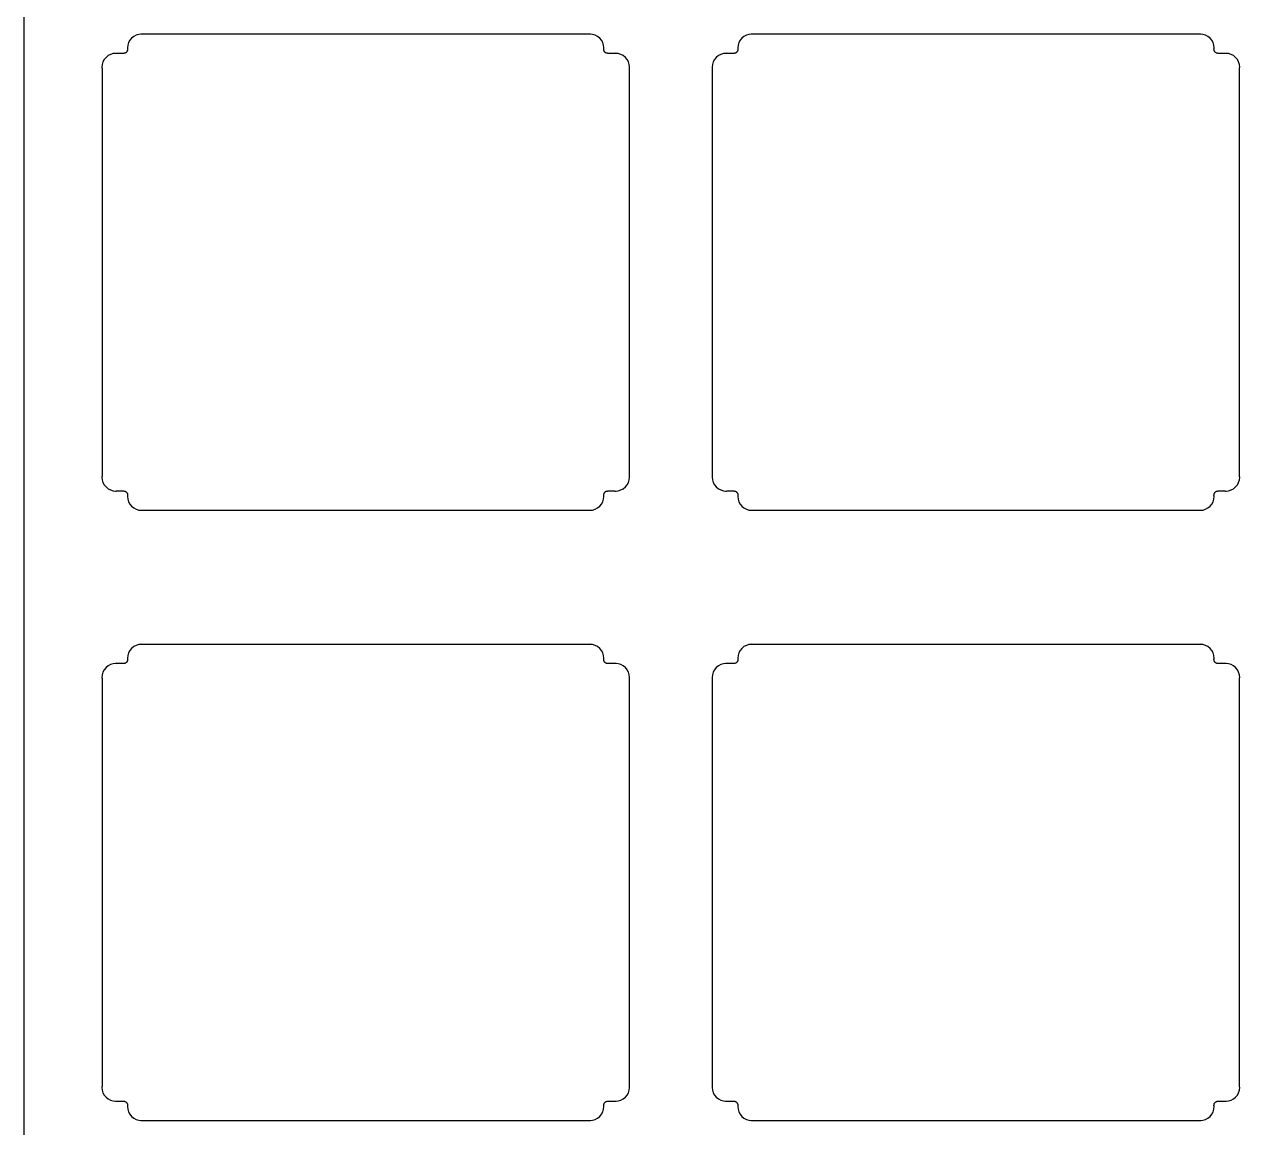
# Model space of a CAD drawing. Extents: x 1.1 to 12.4, y -4.9 to -1.1.
# Drawn here: x 1.08 to 2.574, y -3.302 to -1.945 of the extents above; entities that cross this region are included whole.
import ezdxf

# ---------------------------------------------------------------- set-up
doc = ezdxf.new("R2010")
doc.units = 0
doc.header["$MEASUREMENT"] = 0
doc.layers.add('BLACK', color=7, linetype='CONTINUOUS')

msp = doc.modelspace()

# ---------------------------------------------------------------- linework, layer by layer
at = {"layer": 'BLACK', "linetype": 'CONTINUOUS'}
for p, q in [((1.08045, -4.81193), (1.08045, -1.18862)), ((1.20769, -1.97108), (1.20736, -1.97441)), ((1.20866, -1.96788), (1.20769, -1.97108)), ((1.21023, -1.96494), (1.20866, -1.96788)), ((1.21235, -1.96235), (1.21023, -1.96494)), ((1.21494, -1.96023), (1.21235, -1.96235)), ((1.21788, -1.95866), (1.21494, -1.96023)), ((1.22108, -1.95769), (1.21788, -1.95866)), ((1.22382, -1.95742), (1.22108, -1.95769)), ((1.22441, -1.95736), (1.22382, -1.95742)), ((1.22382, -1.95742), (1.22382, -1.95742)), ((1.225, -1.95742), (1.22441, -1.95736)), ((1.22521, -1.95742), (1.225, -1.95742)), ((1.22542, -1.95744), (1.22521, -1.95742)), ((1.22549, -1.95744), (1.22542, -1.95744)), ((1.77451, -1.95744), (1.22549, -1.95744)), ((1.77472, -1.95742), (1.77451, -1.95744)), ((1.77493, -1.95742), (1.77472, -1.95742)), ((1.775, -1.95742), (1.77493, -1.95742)), ((1.77559, -1.95736), (1.775, -1.95742)), ((1.77618, -1.95742), (1.77559, -1.95736)), ((1.77892, -1.95769), (1.77618, -1.95742)), ((1.77618, -1.95742), (1.77618, -1.95742)), ((1.78212, -1.95866), (1.77892, -1.95769)), ((1.78506, -1.96023), (1.78212, -1.95866)), ((1.78765, -1.96235), (1.78506, -1.96023)), ((1.78977, -1.96494), (1.78765, -1.96235)), ((1.79134, -1.96788), (1.78977, -1.96494)), ((1.79231, -1.97108), (1.79134, -1.96788)), ((1.79264, -1.97441), (1.79231, -1.97108)), ((1.95769, -1.97108), (1.95736, -1.97441)), ((1.95866, -1.96788), (1.95769, -1.97108)), ((1.96023, -1.96494), (1.95866, -1.96788)), ((1.96235, -1.96235), (1.96023, -1.96494)), ((1.96494, -1.96023), (1.96235, -1.96235)), ((1.96788, -1.95866), (1.96494, -1.96023)), ((1.97108, -1.95769), (1.96788, -1.95866)), ((1.97382, -1.95742), (1.97108, -1.95769)), ((1.97441, -1.95736), (1.97382, -1.95742)), ((1.97382, -1.95742), (1.97382, -1.95742)), ((1.975, -1.95742), (1.97441, -1.95736)), ((1.97521, -1.95742), (1.975, -1.95742)), ((1.97542, -1.95744), (1.97521, -1.95742)), ((1.97549, -1.95744), (1.97542, -1.95744)), ((2.52451, -1.95744), (1.97549, -1.95744)), ((2.52472, -1.95742), (2.52451, -1.95744)), ((2.52493, -1.95742), (2.52472, -1.95742)), ((2.525, -1.95742), (2.52493, -1.95742)), ((2.52559, -1.95736), (2.525, -1.95742)), ((2.52618, -1.95742), (2.52559, -1.95736)), ((2.52892, -1.95769), (2.52618, -1.95742)), ((2.52618, -1.95742), (2.52618, -1.95742)), ((2.53212, -1.95866), (2.52892, -1.95769)), ((2.53506, -1.96023), (2.53212, -1.95866)), ((2.53765, -1.96235), (2.53506, -1.96023)), ((2.53977, -1.96494), (2.53765, -1.96235)), ((2.54134, -1.96788), (2.53977, -1.96494)), ((2.54231, -1.97108), (2.54134, -1.96788)), ((2.54264, -1.97441), (2.54231, -1.97108)), ((1.18086, -1.98597), (1.17874, -1.98856)), ((1.18344, -1.98385), (1.18086, -1.98597)), ((1.18639, -1.98228), (1.18344, -1.98385)), ((1.18959, -1.98131), (1.18639, -1.98228)), ((1.19232, -1.98104), (1.18959, -1.98131)), ((1.19291, -1.98098), (1.19232, -1.98104)), ((1.19232, -1.98104), (1.19232, -1.98104)), ((1.1935, -1.98104), (1.19291, -1.98098)), ((1.19371, -1.98104), (1.1935, -1.98104)), ((1.19392, -1.98106), (1.19371, -1.98104)), ((1.19399, -1.98106), (1.19392, -1.98106)), ((1.20244, -1.98106), (1.19399, -1.98106)), ((1.20291, -1.98102), (1.20244, -1.98106)), ((1.20338, -1.98097), (1.20291, -1.98102)), ((1.20339, -1.98097), (1.20338, -1.98097)), ((1.20341, -1.98097), (1.20339, -1.98097)), ((1.20386, -1.98083), (1.20341, -1.98097)), ((1.20431, -1.9807), (1.20386, -1.98083)), ((1.20433, -1.98069), (1.20431, -1.9807)), ((1.20435, -1.98069), (1.20433, -1.98069)), ((1.20476, -1.98046), (1.20435, -1.98069)), ((1.20518, -1.98025), (1.20476, -1.98046)), ((1.20519, -1.98024), (1.20518, -1.98025)), ((1.20521, -1.98023), (1.20519, -1.98024)), ((1.20557, -1.97993), (1.20521, -1.98023)), ((1.20594, -1.97964), (1.20557, -1.97993)), ((1.20595, -1.97962), (1.20594, -1.97964)), ((1.20596, -1.97961), (1.20595, -1.97962)), ((1.20627, -1.97925), (1.20596, -1.97961)), ((1.20657, -1.97889), (1.20627, -1.97925)), ((1.20659, -1.97886), (1.20657, -1.97887)), ((1.20657, -1.97887), (1.20657, -1.97889)), ((1.20681, -1.97844), (1.20659, -1.97886)), ((1.20704, -1.97803), (1.20681, -1.97844)), ((1.20705, -1.978), (1.20704, -1.97802)), ((1.20704, -1.97802), (1.20704, -1.97803)), ((1.20719, -1.97755), (1.20705, -1.978)), ((1.20733, -1.9771), (1.20719, -1.97755)), ((1.20734, -1.97707), (1.20733, -1.97709)), ((1.20733, -1.97709), (1.20733, -1.9771)), ((1.20739, -1.9766), (1.20734, -1.97707)), ((1.20736, -1.97441), (1.20742, -1.975)), ((1.20744, -1.97613), (1.20739, -1.9766)), ((1.20742, -1.975), (1.20742, -1.97507)), ((1.20742, -1.97507), (1.20742, -1.97528)), ((1.20742, -1.97528), (1.20744, -1.97549)), ((1.20744, -1.97549), (1.20744, -1.97606)), ((1.20744, -1.97606), (1.20744, -1.9761)), ((1.20744, -1.9761), (1.20744, -1.9761)), ((1.20744, -1.9761), (1.20744, -1.9761)), ((1.20744, -1.9761), (1.20744, -1.97613)), ((1.79256, -1.97542), (1.79258, -1.97521)), ((1.79256, -1.97549), (1.79256, -1.97542)), ((1.79256, -1.97606), (1.79256, -1.97549)), ((1.79261, -1.97653), (1.79256, -1.97606)), ((1.79258, -1.975), (1.79264, -1.97441)), ((1.79258, -1.97521), (1.79258, -1.975)), ((1.79265, -1.977), (1.79261, -1.97653)), ((1.79265, -1.97702), (1.79265, -1.977)), ((1.79265, -1.97703), (1.79265, -1.97702)), ((1.79279, -1.97749), (1.79265, -1.97703)), ((1.79292, -1.97794), (1.79279, -1.97749)), ((1.79293, -1.97795), (1.79292, -1.97794)), ((1.79294, -1.97797), (1.79293, -1.97795)), ((1.79316, -1.97838), (1.79294, -1.97797)), ((1.79338, -1.9788), (1.79316, -1.97838)), ((1.79339, -1.97881), (1.79338, -1.9788)), ((1.79339, -1.97883), (1.79339, -1.97881)), ((1.79369, -1.97919), (1.79339, -1.97883)), ((1.79399, -1.97956), (1.79369, -1.97919)), ((1.794, -1.97957), (1.79399, -1.97956)), ((1.79401, -1.97959), (1.794, -1.97957)), ((1.79437, -1.97989), (1.79401, -1.97959)), ((1.79473, -1.98019), (1.79437, -1.97989)), ((1.79475, -1.9802), (1.79473, -1.98019)), ((1.79476, -1.98021), (1.79475, -1.9802)), ((1.79518, -1.98043), (1.79476, -1.98021)), ((1.79559, -1.98066), (1.79518, -1.98043)), ((1.79561, -1.98066), (1.79559, -1.98066)), ((1.79562, -1.98067), (1.79561, -1.98066)), ((1.79607, -1.98081), (1.79562, -1.98067)), ((1.79652, -1.98095), (1.79607, -1.98081)), ((1.79654, -1.98096), (1.79652, -1.98095)), ((1.79655, -1.98096), (1.79654, -1.98096)), ((1.79702, -1.98101), (1.79655, -1.98096)), ((1.79749, -1.98106), (1.79702, -1.98101)), ((1.79752, -1.98106), (1.79749, -1.98106)), ((1.79753, -1.98106), (1.79752, -1.98106)), ((1.79752, -1.98106), (1.79752, -1.98106)), ((1.79756, -1.98106), (1.79753, -1.98106)), ((1.80601, -1.98106), (1.79756, -1.98106)), ((1.80622, -1.98104), (1.80601, -1.98106)), ((1.80643, -1.98105), (1.80622, -1.98104)), ((1.8065, -1.98104), (1.80643, -1.98105)), ((1.80709, -1.98098), (1.8065, -1.98104)), ((1.80767, -1.98104), (1.80709, -1.98098)), ((1.80768, -1.98104), (1.80767, -1.98104)), ((1.81041, -1.98131), (1.80768, -1.98104)), ((1.81361, -1.98228), (1.81041, -1.98131)), ((1.81656, -1.98385), (1.81361, -1.98228)), ((1.81914, -1.98597), (1.81656, -1.98385)), ((1.82126, -1.98856), (1.81914, -1.98597)), ((1.93086, -1.98597), (1.92874, -1.98856)), ((1.93344, -1.98385), (1.93086, -1.98597)), ((1.93639, -1.98228), (1.93344, -1.98385)), ((1.93959, -1.98131), (1.93639, -1.98228)), ((1.94232, -1.98104), (1.93959, -1.98131)), ((1.94291, -1.98098), (1.94232, -1.98104)), ((1.94232, -1.98104), (1.94232, -1.98104)), ((1.9435, -1.98104), (1.94291, -1.98098)), ((1.94371, -1.98104), (1.9435, -1.98104)), ((1.94392, -1.98106), (1.94371, -1.98104)), ((1.94399, -1.98106), (1.94392, -1.98106)), ((1.95244, -1.98106), (1.94399, -1.98106)), ((1.95291, -1.98102), (1.95244, -1.98106)), ((1.95338, -1.98097), (1.95291, -1.98102)), ((1.95339, -1.98097), (1.95338, -1.98097)), ((1.95341, -1.98097), (1.95339, -1.98097)), ((1.95386, -1.98083), (1.95341, -1.98097)), ((1.95431, -1.9807), (1.95386, -1.98083)), ((1.95433, -1.98069), (1.95431, -1.9807)), ((1.95435, -1.98069), (1.95433, -1.98069)), ((1.95476, -1.98046), (1.95435, -1.98069)), ((1.95518, -1.98025), (1.95476, -1.98046)), ((1.95519, -1.98024), (1.95518, -1.98025)), ((1.95521, -1.98023), (1.95519, -1.98024)), ((1.95557, -1.97993), (1.95521, -1.98023)), ((1.95594, -1.97964), (1.95557, -1.97993)), ((1.95595, -1.97962), (1.95594, -1.97964)), ((1.95596, -1.97961), (1.95595, -1.97962)), ((1.95627, -1.97925), (1.95596, -1.97961)), ((1.95657, -1.97889), (1.95627, -1.97925)), ((1.95659, -1.97886), (1.95657, -1.97887)), ((1.95657, -1.97887), (1.95657, -1.97889)), ((1.95681, -1.97844), (1.95659, -1.97886)), ((1.95704, -1.97803), (1.95681, -1.97844)), ((1.95705, -1.978), (1.95704, -1.97802)), ((1.95704, -1.97802), (1.95704, -1.97803)), ((1.95719, -1.97755), (1.95705, -1.978)), ((1.95733, -1.9771), (1.95719, -1.97755)), ((1.95734, -1.97707), (1.95733, -1.97709)), ((1.95733, -1.97709), (1.95733, -1.9771)), ((1.95739, -1.9766), (1.95734, -1.97707)), ((1.95736, -1.97441), (1.95742, -1.975)), ((1.95744, -1.97613), (1.95739, -1.9766)), ((1.95742, -1.975), (1.95742, -1.97507)), ((1.95742, -1.97507), (1.95742, -1.97528)), ((1.95742, -1.97528), (1.95744, -1.97549)), ((1.95744, -1.97549), (1.95744, -1.97606)), ((1.95744, -1.97606), (1.95744, -1.9761)), ((1.95744, -1.9761), (1.95744, -1.9761)), ((1.95744, -1.9761), (1.95744, -1.9761)), ((1.95744, -1.9761), (1.95744, -1.97613)), ((2.54256, -1.97542), (2.54258, -1.97521)), ((2.54256, -1.97549), (2.54256, -1.97542)), ((2.54256, -1.97606), (2.54256, -1.97549)), ((2.54261, -1.97653), (2.54256, -1.97606)), ((2.54258, -1.975), (2.54264, -1.97441)), ((2.54258, -1.97521), (2.54258, -1.975)), ((2.54265, -1.977), (2.54261, -1.97653)), ((2.54265, -1.97702), (2.54265, -1.977)), ((2.54265, -1.97703), (2.54265, -1.97702)), ((2.54279, -1.97749), (2.54265, -1.97703)), ((2.54292, -1.97794), (2.54279, -1.97749)), ((2.54293, -1.97795), (2.54292, -1.97794)), ((2.54294, -1.97797), (2.54293, -1.97795)), ((2.54316, -1.97838), (2.54294, -1.97797)), ((2.54338, -1.9788), (2.54316, -1.97838)), ((2.54339, -1.97881), (2.54338, -1.9788)), ((2.54339, -1.97883), (2.54339, -1.97881)), ((2.54369, -1.97919), (2.54339, -1.97883)), ((2.54399, -1.97956), (2.54369, -1.97919)), ((2.544, -1.97957), (2.54399, -1.97956)), ((2.54401, -1.97959), (2.544, -1.97957)), ((2.54437, -1.97989), (2.54401, -1.97959)), ((2.54473, -1.98019), (2.54437, -1.97989)), ((2.54475, -1.9802), (2.54473, -1.98019)), ((2.54476, -1.98021), (2.54475, -1.9802)), ((2.54518, -1.98043), (2.54476, -1.98021)), ((2.54559, -1.98066), (2.54518, -1.98043)), ((2.54561, -1.98066), (2.54559, -1.98066)), ((2.54562, -1.98067), (2.54561, -1.98066)), ((2.54607, -1.98081), (2.54562, -1.98067)), ((2.54652, -1.98095), (2.54607, -1.98081)), ((2.54654, -1.98096), (2.54652, -1.98095)), ((2.54655, -1.98096), (2.54654, -1.98096)), ((2.54702, -1.98101), (2.54655, -1.98096)), ((2.54749, -1.98106), (2.54702, -1.98101)), ((2.54752, -1.98106), (2.54749, -1.98106)), ((2.54753, -1.98106), (2.54752, -1.98106)), ((2.54752, -1.98106), (2.54752, -1.98106)), ((2.54756, -1.98106), (2.54753, -1.98106)), ((2.55601, -1.98106), (2.54756, -1.98106)), ((2.55622, -1.98104), (2.55601, -1.98106)), ((2.55643, -1.98105), (2.55622, -1.98104)), ((2.5565, -1.98104), (2.55643, -1.98105)), ((2.55709, -1.98098), (2.5565, -1.98104)), ((2.55767, -1.98104), (2.55709, -1.98098)), ((2.55768, -1.98104), (2.55767, -1.98104)), ((2.56041, -1.98131), (2.55768, -1.98104)), ((2.56361, -1.98228), (2.56041, -1.98131)), ((2.56656, -1.98385), (2.56361, -1.98228)), ((2.56914, -1.98597), (2.56656, -1.98385)), ((2.57126, -1.98856), (2.56914, -1.98597)), ((1.17619, -1.99471), (1.17586, -1.99803)), ((1.17586, -1.99803), (1.17592, -1.99862)), ((1.17592, -1.99862), (1.17593, -1.99869)), ((1.17593, -1.99869), (1.17592, -1.9989)), ((1.17592, -1.9989), (1.17594, -1.99911)), ((1.17594, -1.99911), (1.17594, -2.50089)), ((1.17716, -1.99151), (1.17619, -1.99471)), ((1.17874, -1.98856), (1.17716, -1.99151)), ((1.82284, -1.99151), (1.82126, -1.98856)), ((1.82381, -1.99471), (1.82284, -1.99151)), ((1.82414, -1.99803), (1.82381, -1.99471)), ((1.82406, -1.99904), (1.82408, -1.99883)), ((1.82406, -1.99911), (1.82406, -1.99904)), ((1.82406, -2.50089), (1.82406, -1.99911)), ((1.82408, -1.99862), (1.82414, -1.99803)), ((1.82408, -1.99883), (1.82408, -1.99862)), ((1.92619, -1.99471), (1.92586, -1.99803)), ((1.92586, -1.99803), (1.92592, -1.99862)), ((1.92592, -1.99862), (1.92593, -1.99869)), ((1.92593, -1.99869), (1.92592, -1.9989)), ((1.92592, -1.9989), (1.92594, -1.99911)), ((1.92594, -1.99911), (1.92594, -2.50089)), ((1.92716, -1.99151), (1.92619, -1.99471)), ((1.92874, -1.98856), (1.92716, -1.99151)), ((2.57284, -1.99151), (2.57126, -1.98856)), ((2.57381, -1.99471), (2.57284, -1.99151)), ((2.57414, -1.99803), (2.57381, -1.99471)), ((2.57406, -1.99904), (2.57408, -1.99883)), ((2.57406, -1.99911), (2.57406, -1.99904)), ((2.57406, -2.50089), (2.57406, -1.99911)), ((2.57408, -1.99862), (2.57414, -1.99803)), ((2.57408, -1.99883), (2.57408, -1.99862)), ((1.17592, -2.50138), (1.17586, -2.50197)), ((1.17586, -2.50197), (1.17619, -2.50529)), ((1.17594, -2.50096), (1.17592, -2.50117)), ((1.17592, -2.50117), (1.17592, -2.50138)), ((1.17594, -2.50089), (1.17594, -2.50096)), ((1.17619, -2.50529), (1.17716, -2.50849)), ((1.17716, -2.50849), (1.17874, -2.51144)), ((1.82126, -2.51144), (1.82284, -2.50849)), ((1.82284, -2.50849), (1.82381, -2.50529)), ((1.82381, -2.50529), (1.82414, -2.50197)), ((1.82408, -2.5011), (1.82406, -2.50089)), ((1.82407, -2.50131), (1.82408, -2.5011)), ((1.82408, -2.50138), (1.82407, -2.50131)), ((1.82414, -2.50197), (1.82408, -2.50138)), ((1.92592, -2.50138), (1.92586, -2.50197)), ((1.92586, -2.50197), (1.92619, -2.50529)), ((1.92594, -2.50096), (1.92592, -2.50117)), ((1.92592, -2.50117), (1.92592, -2.50138)), ((1.92594, -2.50089), (1.92594, -2.50096)), ((1.92619, -2.50529), (1.92716, -2.50849)), ((1.92716, -2.50849), (1.92874, -2.51144)), ((2.57126, -2.51144), (2.57284, -2.50849)), ((2.57284, -2.50849), (2.57381, -2.50529)), ((2.57381, -2.50529), (2.57414, -2.50197)), ((2.57408, -2.5011), (2.57406, -2.50089)), ((2.57407, -2.50131), (2.57408, -2.5011)), ((2.57408, -2.50138), (2.57407, -2.50131)), ((2.57414, -2.50197), (2.57408, -2.50138)), ((1.17874, -2.51144), (1.18086, -2.51403)), ((1.18086, -2.51403), (1.18344, -2.51615)), ((1.18344, -2.51615), (1.18639, -2.51772)), ((1.18639, -2.51772), (1.18959, -2.51869)), ((1.18959, -2.51869), (1.19232, -2.51896)), ((1.19232, -2.51896), (1.19232, -2.51896)), ((1.19232, -2.51896), (1.19291, -2.51902)), ((1.19291, -2.51902), (1.1935, -2.51896)), ((1.1935, -2.51896), (1.19357, -2.51895)), ((1.19357, -2.51895), (1.19378, -2.51896)), ((1.19378, -2.51896), (1.19399, -2.51894)), ((1.19399, -2.51894), (1.20244, -2.51894)), ((1.20244, -2.51894), (1.20247, -2.51894)), ((1.20247, -2.51894), (1.20248, -2.51894)), ((1.20248, -2.51894), (1.20248, -2.51894)), ((1.20248, -2.51894), (1.20251, -2.51894)), ((1.20251, -2.51894), (1.20298, -2.51899)), ((1.20298, -2.51899), (1.20345, -2.51904)), ((1.20345, -2.51904), (1.20346, -2.51904)), ((1.20346, -2.51904), (1.20348, -2.51905)), ((1.20348, -2.51905), (1.20393, -2.51919)), ((1.20393, -2.51919), (1.20438, -2.51933)), ((1.20438, -2.51933), (1.20439, -2.51934)), ((1.20439, -2.51934), (1.20441, -2.51934)), ((1.20441, -2.51934), (1.20482, -2.51957)), ((1.20482, -2.51957), (1.20524, -2.51979)), ((1.20524, -2.51979), (1.20525, -2.5198)), ((1.20525, -2.5198), (1.20527, -2.51981)), ((1.20527, -2.51981), (1.20562, -2.52011)), ((1.20562, -2.52011), (1.20599, -2.52041)), ((1.20599, -2.52041), (1.206, -2.52043)), ((1.206, -2.52043), (1.20601, -2.52044)), ((1.20601, -2.52044), (1.20631, -2.5208)), ((1.20631, -2.5208), (1.20661, -2.52117)), ((1.20661, -2.52117), (1.20661, -2.52119)), ((1.20661, -2.52119), (1.20662, -2.5212)), ((1.20662, -2.5212), (1.20684, -2.52162)), ((1.20684, -2.52162), (1.20706, -2.52203)), ((1.20706, -2.52203), (1.20707, -2.52205)), ((1.20707, -2.52205), (1.20708, -2.52206)), ((1.20708, -2.52206), (1.20721, -2.52251)), ((1.20721, -2.52251), (1.20735, -2.52297)), ((1.20735, -2.52297), (1.20735, -2.52298)), ((1.20735, -2.52298), (1.20735, -2.523)), ((1.20735, -2.523), (1.20739, -2.52347)), ((1.20739, -2.52347), (1.20744, -2.52394)), ((1.20744, -2.52394), (1.20744, -2.52451)), ((1.79256, -2.52387), (1.79261, -2.5234)), ((1.79256, -2.5239), (1.79256, -2.52387)), ((1.79256, -2.52394), (1.79256, -2.5239)), ((1.79256, -2.5239), (1.79256, -2.5239)), ((1.79256, -2.5239), (1.79256, -2.5239)), ((1.79256, -2.52451), (1.79256, -2.52394)), ((1.79261, -2.5234), (1.79266, -2.52293)), ((1.79266, -2.52293), (1.79267, -2.52291)), ((1.79267, -2.5229), (1.79281, -2.52245)), ((1.79267, -2.52291), (1.79267, -2.5229)), ((1.79281, -2.52245), (1.79295, -2.522)), ((1.79295, -2.522), (1.79296, -2.52198)), ((1.79296, -2.52197), (1.79319, -2.52156)), ((1.79296, -2.52198), (1.79296, -2.52197)), ((1.79319, -2.52156), (1.79341, -2.52114)), ((1.79341, -2.52114), (1.79343, -2.52113)), ((1.79343, -2.52111), (1.79374, -2.52075)), ((1.79343, -2.52113), (1.79343, -2.52111)), ((1.79374, -2.52075), (1.79404, -2.52039)), ((1.79404, -2.52039), (1.79405, -2.52038)), ((1.79405, -2.52038), (1.79406, -2.52036)), ((1.79406, -2.52036), (1.79443, -2.52007)), ((1.79443, -2.52007), (1.79479, -2.51977)), ((1.79479, -2.51977), (1.79481, -2.51976)), ((1.79481, -2.51976), (1.79482, -2.51975)), ((1.79482, -2.51975), (1.79524, -2.51954)), ((1.79524, -2.51954), (1.79565, -2.51931)), ((1.79565, -2.51931), (1.79567, -2.51931)), ((1.79567, -2.51931), (1.79569, -2.5193)), ((1.79569, -2.5193), (1.79614, -2.51917)), ((1.79614, -2.51917), (1.79659, -2.51903)), ((1.79659, -2.51903), (1.79661, -2.51903)), ((1.79661, -2.51903), (1.79662, -2.51903)), ((1.79662, -2.51903), (1.79709, -2.51898)), ((1.79709, -2.51898), (1.79756, -2.51894)), ((1.79756, -2.51894), (1.80601, -2.51894)), ((1.80601, -2.51894), (1.80608, -2.51894)), ((1.80608, -2.51894), (1.80629, -2.51896)), ((1.80629, -2.51896), (1.8065, -2.51896)), ((1.8065, -2.51896), (1.80709, -2.51902)), ((1.80709, -2.51902), (1.80768, -2.51896)), ((1.80768, -2.51896), (1.81041, -2.51869)), ((1.81041, -2.51869), (1.81361, -2.51772)), ((1.81361, -2.51772), (1.81656, -2.51615)), ((1.81656, -2.51615), (1.81914, -2.51403)), ((1.81914, -2.51403), (1.82126, -2.51144)), ((1.92874, -2.51144), (1.93086, -2.51403)), ((1.93086, -2.51403), (1.93344, -2.51615)), ((1.93344, -2.51615), (1.93639, -2.51772)), ((1.93639, -2.51772), (1.93959, -2.51869)), ((1.93959, -2.51869), (1.94232, -2.51896)), ((1.94232, -2.51896), (1.94232, -2.51896)), ((1.94232, -2.51896), (1.94291, -2.51902)), ((1.94291, -2.51902), (1.9435, -2.51896)), ((1.9435, -2.51896), (1.94357, -2.51895)), ((1.94357, -2.51895), (1.94378, -2.51896)), ((1.94378, -2.51896), (1.94399, -2.51894)), ((1.94399, -2.51894), (1.95244, -2.51894)), ((1.95244, -2.51894), (1.95247, -2.51894)), ((1.95247, -2.51894), (1.95248, -2.51894)), ((1.95248, -2.51894), (1.95248, -2.51894)), ((1.95248, -2.51894), (1.95251, -2.51894)), ((1.95251, -2.51894), (1.95298, -2.51899)), ((1.95298, -2.51899), (1.95345, -2.51904)), ((1.95345, -2.51904), (1.95346, -2.51904)), ((1.95346, -2.51904), (1.95348, -2.51905)), ((1.95348, -2.51905), (1.95393, -2.51919)), ((1.95393, -2.51919), (1.95438, -2.51933)), ((1.95438, -2.51933), (1.95439, -2.51934)), ((1.95439, -2.51934), (1.95441, -2.51934)), ((1.95441, -2.51934), (1.95482, -2.51957)), ((1.95482, -2.51957), (1.95524, -2.51979)), ((1.95524, -2.51979), (1.95525, -2.5198)), ((1.95525, -2.5198), (1.95527, -2.51981)), ((1.95527, -2.51981), (1.95562, -2.52011)), ((1.95562, -2.52011), (1.95599, -2.52041)), ((1.95599, -2.52041), (1.956, -2.52043)), ((1.956, -2.52043), (1.95601, -2.52044)), ((1.95601, -2.52044), (1.95631, -2.5208)), ((1.95631, -2.5208), (1.95661, -2.52117)), ((1.95661, -2.52117), (1.95661, -2.52119)), ((1.95661, -2.52119), (1.95662, -2.5212)), ((1.95662, -2.5212), (1.95684, -2.52162)), ((1.95684, -2.52162), (1.95706, -2.52203)), ((1.95706, -2.52203), (1.95707, -2.52205)), ((1.95707, -2.52205), (1.95708, -2.52206)), ((1.95708, -2.52206), (1.95721, -2.52251)), ((1.95721, -2.52251), (1.95735, -2.52297)), ((1.95735, -2.52297), (1.95735, -2.52298)), ((1.95735, -2.52298), (1.95735, -2.523)), ((1.95735, -2.523), (1.95739, -2.52347)), ((1.95739, -2.52347), (1.95744, -2.52394)), ((1.95744, -2.52394), (1.95744, -2.52451)), ((2.54256, -2.52387), (2.54261, -2.5234)), ((2.54256, -2.5239), (2.54256, -2.52387)), ((2.54256, -2.52394), (2.54256, -2.5239)), ((2.54256, -2.5239), (2.54256, -2.5239)), ((2.54256, -2.5239), (2.54256, -2.5239)), ((2.54256, -2.52451), (2.54256, -2.52394)), ((2.54261, -2.5234), (2.54266, -2.52293)), ((2.54266, -2.52293), (2.54267, -2.52291)), ((2.54267, -2.5229), (2.54281, -2.52245)), ((2.54267, -2.52291), (2.54267, -2.5229)), ((2.54281, -2.52245), (2.54295, -2.522)), ((2.54295, -2.522), (2.54296, -2.52198)), ((2.54296, -2.52197), (2.54319, -2.52156)), ((2.54296, -2.52198), (2.54296, -2.52197)), ((2.54319, -2.52156), (2.54341, -2.52114)), ((2.54341, -2.52114), (2.54343, -2.52113)), ((2.54343, -2.52111), (2.54374, -2.52075)), ((2.54343, -2.52113), (2.54343, -2.52111)), ((2.54374, -2.52075), (2.54404, -2.52039)), ((2.54404, -2.52039), (2.54405, -2.52038)), ((2.54405, -2.52038), (2.54406, -2.52036)), ((2.54406, -2.52036), (2.54443, -2.52007)), ((2.54443, -2.52007), (2.54479, -2.51977)), ((2.54479, -2.51977), (2.54481, -2.51976)), ((2.54481, -2.51976), (2.54482, -2.51975)), ((2.54482, -2.51975), (2.54524, -2.51954)), ((2.54524, -2.51954), (2.54565, -2.51931)), ((2.54565, -2.51931), (2.54567, -2.51931)), ((2.54567, -2.51931), (2.54569, -2.5193)), ((2.54569, -2.5193), (2.54614, -2.51917)), ((2.54614, -2.51917), (2.54659, -2.51903)), ((2.54659, -2.51903), (2.54661, -2.51903)), ((2.54661, -2.51903), (2.54662, -2.51903)), ((2.54662, -2.51903), (2.54709, -2.51898)), ((2.54709, -2.51898), (2.54756, -2.51894)), ((2.54756, -2.51894), (2.55601, -2.51894)), ((2.55601, -2.51894), (2.55608, -2.51894)), ((2.55608, -2.51894), (2.55629, -2.51896)), ((2.55629, -2.51896), (2.5565, -2.51896)), ((2.5565, -2.51896), (2.55709, -2.51902)), ((2.55709, -2.51902), (2.55768, -2.51896)), ((2.55768, -2.51896), (2.56041, -2.51869)), ((2.56041, -2.51869), (2.56361, -2.51772)), ((2.56361, -2.51772), (2.56656, -2.51615)), ((2.56656, -2.51615), (2.56914, -2.51403)), ((2.56914, -2.51403), (2.57126, -2.51144)), ((1.20742, -2.525), (1.20736, -2.52559)), ((1.20736, -2.52559), (1.20769, -2.52892)), ((1.20744, -2.52458), (1.20742, -2.52479)), ((1.20742, -2.52479), (1.20742, -2.525)), ((1.20744, -2.52451), (1.20744, -2.52458)), ((1.20769, -2.52892), (1.20866, -2.53212)), ((1.20866, -2.53212), (1.21023, -2.53506)), ((1.21023, -2.53506), (1.21235, -2.53765)), ((1.21235, -2.53765), (1.21494, -2.53977)), ((1.78506, -2.53977), (1.78765, -2.53765)), ((1.78765, -2.53765), (1.78977, -2.53506)), ((1.78977, -2.53506), (1.79134, -2.53212)), ((1.79134, -2.53212), (1.79231, -2.52892)), ((1.79231, -2.52892), (1.79264, -2.52559)), ((1.79258, -2.52472), (1.79256, -2.52451)), ((1.79258, -2.52493), (1.79258, -2.52472)), ((1.79258, -2.525), (1.79258, -2.52493)), ((1.79264, -2.52559), (1.79258, -2.525)), ((1.95742, -2.525), (1.95736, -2.52559)), ((1.95736, -2.52559), (1.95769, -2.52892)), ((1.95744, -2.52458), (1.95742, -2.52479)), ((1.95742, -2.52479), (1.95742, -2.525)), ((1.95744, -2.52451), (1.95744, -2.52458)), ((1.95769, -2.52892), (1.95866, -2.53212)), ((1.95866, -2.53212), (1.96023, -2.53506)), ((1.96023, -2.53506), (1.96235, -2.53765)), ((1.96235, -2.53765), (1.96494, -2.53977)), ((2.53506, -2.53977), (2.53765, -2.53765)), ((2.53765, -2.53765), (2.53977, -2.53506)), ((2.53977, -2.53506), (2.54134, -2.53212)), ((2.54134, -2.53212), (2.54231, -2.52892)), ((2.54231, -2.52892), (2.54264, -2.52559)), ((2.54258, -2.52472), (2.54256, -2.52451)), ((2.54258, -2.52493), (2.54258, -2.52472)), ((2.54258, -2.525), (2.54258, -2.52493)), ((2.54264, -2.52559), (2.54258, -2.525)), ((1.21494, -2.53977), (1.21788, -2.54134)), ((1.21788, -2.54134), (1.22108, -2.54231)), ((1.22108, -2.54231), (1.22382, -2.54258)), ((1.22382, -2.54258), (1.22382, -2.54258)), ((1.22382, -2.54258), (1.22441, -2.54264)), ((1.22441, -2.54264), (1.225, -2.54258)), ((1.225, -2.54258), (1.22507, -2.54258)), ((1.22507, -2.54258), (1.22528, -2.54258)), ((1.22528, -2.54258), (1.22549, -2.54256)), ((1.22549, -2.54256), (1.77451, -2.54256)), ((1.77451, -2.54256), (1.77458, -2.54256)), ((1.77458, -2.54256), (1.77479, -2.54258)), ((1.77479, -2.54258), (1.775, -2.54258)), ((1.775, -2.54258), (1.77559, -2.54264)), ((1.77559, -2.54264), (1.77618, -2.54258)), ((1.77618, -2.54258), (1.77892, -2.54231)), ((1.77892, -2.54231), (1.78212, -2.54134)), ((1.78212, -2.54134), (1.78506, -2.53977)), ((1.96494, -2.53977), (1.96788, -2.54134)), ((1.96788, -2.54134), (1.97108, -2.54231)), ((1.97108, -2.54231), (1.97382, -2.54258)), ((1.97382, -2.54258), (1.97382, -2.54258)), ((1.97382, -2.54258), (1.97441, -2.54264)), ((1.97441, -2.54264), (1.975, -2.54258)), ((1.975, -2.54258), (1.97507, -2.54258)), ((1.97507, -2.54258), (1.97528, -2.54258)), ((1.97528, -2.54258), (1.97549, -2.54256)), ((1.97549, -2.54256), (2.52451, -2.54256)), ((2.52451, -2.54256), (2.52458, -2.54256)), ((2.52458, -2.54256), (2.52479, -2.54258)), ((2.52479, -2.54258), (2.525, -2.54258)), ((2.525, -2.54258), (2.52559, -2.54264)), ((2.52559, -2.54264), (2.52618, -2.54258)), ((2.52618, -2.54258), (2.52892, -2.54231)), ((2.52892, -2.54231), (2.53212, -2.54134)), ((2.53212, -2.54134), (2.53506, -2.53977)), ((1.20866, -2.71788), (1.20769, -2.72108)), ((1.21023, -2.71494), (1.20866, -2.71788)), ((1.21235, -2.71235), (1.21023, -2.71494)), ((1.21494, -2.71023), (1.21235, -2.71235)), ((1.21788, -2.70866), (1.21494, -2.71023)), ((1.22108, -2.70769), (1.21788, -2.70866)), ((1.22382, -2.70742), (1.22108, -2.70769)), ((1.22441, -2.70736), (1.22382, -2.70742)), ((1.22382, -2.70742), (1.22382, -2.70742)), ((1.225, -2.70742), (1.22441, -2.70736)), ((1.22521, -2.70742), (1.225, -2.70742)), ((1.22542, -2.70744), (1.22521, -2.70742)), ((1.22549, -2.70744), (1.22542, -2.70744)), ((1.77451, -2.70744), (1.22549, -2.70744)), ((1.77472, -2.70742), (1.77451, -2.70744)), ((1.77493, -2.70742), (1.77472, -2.70742)), ((1.775, -2.70742), (1.77493, -2.70742)), ((1.77559, -2.70736), (1.775, -2.70742)), ((1.77618, -2.70742), (1.77559, -2.70736)), ((1.77892, -2.70769), (1.77618, -2.70742)), ((1.77618, -2.70742), (1.77618, -2.70742)), ((1.78212, -2.70866), (1.77892, -2.70769)), ((1.78506, -2.71023), (1.78212, -2.70866)), ((1.78765, -2.71235), (1.78506, -2.71023)), ((1.78977, -2.71494), (1.78765, -2.71235)), ((1.79134, -2.71788), (1.78977, -2.71494)), ((1.79231, -2.72108), (1.79134, -2.71788)), ((1.95866, -2.71788), (1.95769, -2.72108)), ((1.96023, -2.71494), (1.95866, -2.71788)), ((1.96235, -2.71235), (1.96023, -2.71494)), ((1.96494, -2.71023), (1.96235, -2.71235)), ((1.96788, -2.70866), (1.96494, -2.71023)), ((1.97108, -2.70769), (1.96788, -2.70866)), ((1.97382, -2.70742), (1.97108, -2.70769)), ((1.97441, -2.70736), (1.97382, -2.70742)), ((1.97382, -2.70742), (1.97382, -2.70742)), ((1.975, -2.70742), (1.97441, -2.70736)), ((1.97521, -2.70742), (1.975, -2.70742)), ((1.97542, -2.70744), (1.97521, -2.70742)), ((1.97549, -2.70744), (1.97542, -2.70744)), ((2.52451, -2.70744), (1.97549, -2.70744)), ((2.52472, -2.70742), (2.52451, -2.70744)), ((2.52493, -2.70742), (2.52472, -2.70742)), ((2.525, -2.70742), (2.52493, -2.70742)), ((2.52559, -2.70736), (2.525, -2.70742)), ((2.52618, -2.70742), (2.52559, -2.70736)), ((2.52892, -2.70769), (2.52618, -2.70742)), ((2.52618, -2.70742), (2.52618, -2.70742)), ((2.53212, -2.70866), (2.52892, -2.70769)), ((2.53506, -2.71023), (2.53212, -2.70866)), ((2.53765, -2.71235), (2.53506, -2.71023)), ((2.53977, -2.71494), (2.53765, -2.71235)), ((2.54134, -2.71788), (2.53977, -2.71494)), ((2.54231, -2.72108), (2.54134, -2.71788)), ((1.18639, -2.73228), (1.18344, -2.73385)), ((1.18959, -2.73131), (1.18639, -2.73228)), ((1.19232, -2.73104), (1.18959, -2.73131)), ((1.19291, -2.73098), (1.19232, -2.73104)), ((1.19232, -2.73104), (1.19232, -2.73104)), ((1.1935, -2.73104), (1.19291, -2.73098)), ((1.19371, -2.73104), (1.1935, -2.73104)), ((1.19392, -2.73106), (1.19371, -2.73104)), ((1.19399, -2.73106), (1.19392, -2.73106)), ((1.20244, -2.73106), (1.19399, -2.73106)), ((1.20291, -2.73102), (1.20244, -2.73106)), ((1.20338, -2.73097), (1.20291, -2.73102)), ((1.20339, -2.73097), (1.20338, -2.73097)), ((1.20341, -2.73097), (1.20339, -2.73097)), ((1.20386, -2.73083), (1.20341, -2.73097)), ((1.20431, -2.7307), (1.20386, -2.73083)), ((1.20433, -2.73069), (1.20431, -2.7307)), ((1.20435, -2.73069), (1.20433, -2.73069)), ((1.20476, -2.73046), (1.20435, -2.73069)), ((1.20518, -2.73025), (1.20476, -2.73046)), ((1.20519, -2.73024), (1.20518, -2.73025)), ((1.20521, -2.73023), (1.20519, -2.73024)), ((1.20557, -2.72993), (1.20521, -2.73023)), ((1.20594, -2.72964), (1.20557, -2.72993)), ((1.20595, -2.72962), (1.20594, -2.72964)), ((1.20596, -2.72961), (1.20595, -2.72962)), ((1.20627, -2.72925), (1.20596, -2.72961)), ((1.20657, -2.72889), (1.20627, -2.72925)), ((1.20659, -2.72886), (1.20657, -2.72887)), ((1.20657, -2.72887), (1.20657, -2.72889)), ((1.20681, -2.72844), (1.20659, -2.72886)), ((1.20704, -2.72803), (1.20681, -2.72844)), ((1.20705, -2.728), (1.20704, -2.72802)), ((1.20704, -2.72802), (1.20704, -2.72803)), ((1.20719, -2.72755), (1.20705, -2.728)), ((1.20733, -2.7271), (1.20719, -2.72755)), ((1.20734, -2.72707), (1.20733, -2.72709)), ((1.20733, -2.72709), (1.20733, -2.7271)), ((1.20739, -2.7266), (1.20734, -2.72707)), ((1.20769, -2.72108), (1.20736, -2.72441)), ((1.20736, -2.72441), (1.20742, -2.725)), ((1.20744, -2.72613), (1.20739, -2.7266)), ((1.20742, -2.725), (1.20742, -2.72507)), ((1.20742, -2.72507), (1.20742, -2.72528)), ((1.20742, -2.72528), (1.20744, -2.72549)), ((1.20744, -2.72549), (1.20744, -2.72606)), ((1.20744, -2.72606), (1.20744, -2.7261)), ((1.20744, -2.7261), (1.20744, -2.7261)), ((1.20744, -2.7261), (1.20744, -2.7261)), ((1.20744, -2.7261), (1.20744, -2.72613)), ((1.79264, -2.72441), (1.79231, -2.72108)), ((1.79256, -2.72542), (1.79258, -2.72521)), ((1.79256, -2.72549), (1.79256, -2.72542)), ((1.79256, -2.72606), (1.79256, -2.72549)), ((1.79261, -2.72653), (1.79256, -2.72606)), ((1.79258, -2.725), (1.79264, -2.72441)), ((1.79258, -2.72521), (1.79258, -2.725)), ((1.79265, -2.727), (1.79261, -2.72653)), ((1.79265, -2.72702), (1.79265, -2.727)), ((1.79265, -2.72703), (1.79265, -2.72702)), ((1.79279, -2.72749), (1.79265, -2.72703)), ((1.79292, -2.72794), (1.79279, -2.72749)), ((1.79293, -2.72795), (1.79292, -2.72794)), ((1.79294, -2.72797), (1.79293, -2.72795)), ((1.79316, -2.72838), (1.79294, -2.72797)), ((1.79338, -2.7288), (1.79316, -2.72838)), ((1.79339, -2.72881), (1.79338, -2.7288)), ((1.79339, -2.72883), (1.79339, -2.72881)), ((1.79369, -2.72919), (1.79339, -2.72883)), ((1.79399, -2.72956), (1.79369, -2.72919)), ((1.794, -2.72957), (1.79399, -2.72956)), ((1.79401, -2.72959), (1.794, -2.72957)), ((1.79437, -2.72989), (1.79401, -2.72959)), ((1.79473, -2.73019), (1.79437, -2.72989)), ((1.79475, -2.7302), (1.79473, -2.73019)), ((1.79476, -2.73021), (1.79475, -2.7302)), ((1.79518, -2.73043), (1.79476, -2.73021)), ((1.79559, -2.73066), (1.79518, -2.73043)), ((1.79561, -2.73066), (1.79559, -2.73066)), ((1.79562, -2.73067), (1.79561, -2.73066)), ((1.79607, -2.73081), (1.79562, -2.73067)), ((1.79652, -2.73095), (1.79607, -2.73081)), ((1.79654, -2.73096), (1.79652, -2.73095)), ((1.79655, -2.73096), (1.79654, -2.73096)), ((1.79702, -2.73101), (1.79655, -2.73096)), ((1.79749, -2.73106), (1.79702, -2.73101)), ((1.79752, -2.73106), (1.79749, -2.73106)), ((1.79753, -2.73106), (1.79752, -2.73106)), ((1.79752, -2.73106), (1.79752, -2.73106)), ((1.79756, -2.73106), (1.79753, -2.73106)), ((1.80601, -2.73106), (1.79756, -2.73106)), ((1.80622, -2.73104), (1.80601, -2.73106)), ((1.80643, -2.73105), (1.80622, -2.73104)), ((1.8065, -2.73104), (1.80643, -2.73105)), ((1.80709, -2.73098), (1.8065, -2.73104)), ((1.80767, -2.73104), (1.80709, -2.73098)), ((1.80768, -2.73104), (1.80767, -2.73104)), ((1.81041, -2.73131), (1.80768, -2.73104)), ((1.81361, -2.73228), (1.81041, -2.73131)), ((1.81656, -2.73385), (1.81361, -2.73228)), ((1.93639, -2.73228), (1.93344, -2.73385)), ((1.93959, -2.73131), (1.93639, -2.73228)), ((1.94232, -2.73104), (1.93959, -2.73131)), ((1.94291, -2.73098), (1.94232, -2.73104)), ((1.94232, -2.73104), (1.94232, -2.73104)), ((1.9435, -2.73104), (1.94291, -2.73098)), ((1.94371, -2.73104), (1.9435, -2.73104)), ((1.94392, -2.73106), (1.94371, -2.73104)), ((1.94399, -2.73106), (1.94392, -2.73106)), ((1.95244, -2.73106), (1.94399, -2.73106)), ((1.95291, -2.73102), (1.95244, -2.73106)), ((1.95338, -2.73097), (1.95291, -2.73102)), ((1.95339, -2.73097), (1.95338, -2.73097)), ((1.95341, -2.73097), (1.95339, -2.73097)), ((1.95386, -2.73083), (1.95341, -2.73097)), ((1.95431, -2.7307), (1.95386, -2.73083)), ((1.95433, -2.73069), (1.95431, -2.7307)), ((1.95435, -2.73069), (1.95433, -2.73069)), ((1.95476, -2.73046), (1.95435, -2.73069)), ((1.95518, -2.73025), (1.95476, -2.73046)), ((1.95519, -2.73024), (1.95518, -2.73025)), ((1.95521, -2.73023), (1.95519, -2.73024)), ((1.95557, -2.72993), (1.95521, -2.73023)), ((1.95594, -2.72964), (1.95557, -2.72993)), ((1.95595, -2.72962), (1.95594, -2.72964)), ((1.95596, -2.72961), (1.95595, -2.72962)), ((1.95627, -2.72925), (1.95596, -2.72961)), ((1.95657, -2.72889), (1.95627, -2.72925)), ((1.95659, -2.72886), (1.95657, -2.72887)), ((1.95657, -2.72887), (1.95657, -2.72889)), ((1.95681, -2.72844), (1.95659, -2.72886)), ((1.95704, -2.72803), (1.95681, -2.72844)), ((1.95705, -2.728), (1.95704, -2.72802)), ((1.95704, -2.72802), (1.95704, -2.72803)), ((1.95719, -2.72755), (1.95705, -2.728)), ((1.95733, -2.7271), (1.95719, -2.72755)), ((1.95734, -2.72707), (1.95733, -2.72709)), ((1.95733, -2.72709), (1.95733, -2.7271)), ((1.95739, -2.7266), (1.95734, -2.72707)), ((1.95769, -2.72108), (1.95736, -2.72441)), ((1.95736, -2.72441), (1.95742, -2.725)), ((1.95744, -2.72613), (1.95739, -2.7266)), ((1.95742, -2.725), (1.95742, -2.72507)), ((1.95742, -2.72507), (1.95742, -2.72528)), ((1.95742, -2.72528), (1.95744, -2.72549)), ((1.95744, -2.72549), (1.95744, -2.72606)), ((1.95744, -2.72606), (1.95744, -2.7261)), ((1.95744, -2.7261), (1.95744, -2.7261)), ((1.95744, -2.7261), (1.95744, -2.7261)), ((1.95744, -2.7261), (1.95744, -2.72613)), ((2.54264, -2.72441), (2.54231, -2.72108)), ((2.54256, -2.72542), (2.54258, -2.72521)), ((2.54256, -2.72549), (2.54256, -2.72542)), ((2.54256, -2.72606), (2.54256, -2.72549)), ((2.54261, -2.72653), (2.54256, -2.72606)), ((2.54258, -2.725), (2.54264, -2.72441)), ((2.54258, -2.72521), (2.54258, -2.725)), ((2.54265, -2.727), (2.54261, -2.72653)), ((2.54265, -2.72702), (2.54265, -2.727)), ((2.54265, -2.72703), (2.54265, -2.72702)), ((2.54279, -2.72749), (2.54265, -2.72703)), ((2.54292, -2.72794), (2.54279, -2.72749)), ((2.54293, -2.72795), (2.54292, -2.72794)), ((2.54294, -2.72797), (2.54293, -2.72795)), ((2.54316, -2.72838), (2.54294, -2.72797)), ((2.54338, -2.7288), (2.54316, -2.72838)), ((2.54339, -2.72881), (2.54338, -2.7288)), ((2.54339, -2.72883), (2.54339, -2.72881)), ((2.54369, -2.72919), (2.54339, -2.72883)), ((2.54399, -2.72956), (2.54369, -2.72919)), ((2.544, -2.72957), (2.54399, -2.72956)), ((2.54401, -2.72959), (2.544, -2.72957)), ((2.54437, -2.72989), (2.54401, -2.72959)), ((2.54473, -2.73019), (2.54437, -2.72989)), ((2.54475, -2.7302), (2.54473, -2.73019)), ((2.54476, -2.73021), (2.54475, -2.7302)), ((2.54518, -2.73043), (2.54476, -2.73021)), ((2.54559, -2.73066), (2.54518, -2.73043)), ((2.54561, -2.73066), (2.54559, -2.73066)), ((2.54562, -2.73067), (2.54561, -2.73066)), ((2.54607, -2.73081), (2.54562, -2.73067)), ((2.54652, -2.73095), (2.54607, -2.73081)), ((2.54654, -2.73096), (2.54652, -2.73095)), ((2.54655, -2.73096), (2.54654, -2.73096)), ((2.54702, -2.73101), (2.54655, -2.73096)), ((2.54749, -2.73106), (2.54702, -2.73101)), ((2.54752, -2.73106), (2.54749, -2.73106)), ((2.54753, -2.73106), (2.54752, -2.73106)), ((2.54752, -2.73106), (2.54752, -2.73106)), ((2.54756, -2.73106), (2.54753, -2.73106)), ((2.55601, -2.73106), (2.54756, -2.73106)), ((2.55622, -2.73104), (2.55601, -2.73106)), ((2.55643, -2.73105), (2.55622, -2.73104)), ((2.5565, -2.73104), (2.55643, -2.73105)), ((2.55709, -2.73098), (2.5565, -2.73104)), ((2.55767, -2.73104), (2.55709, -2.73098)), ((2.55768, -2.73104), (2.55767, -2.73104)), ((2.56041, -2.73131), (2.55768, -2.73104)), ((2.56361, -2.73228), (2.56041, -2.73131)), ((2.56656, -2.73385), (2.56361, -2.73228)), ((1.17619, -2.74471), (1.17586, -2.74803)), ((1.17586, -2.74803), (1.17592, -2.74862)), ((1.17716, -2.74151), (1.17619, -2.74471)), ((1.17874, -2.73856), (1.17716, -2.74151)), ((1.18086, -2.73597), (1.17874, -2.73856)), ((1.18344, -2.73385), (1.18086, -2.73597)), ((1.81914, -2.73597), (1.81656, -2.73385)), ((1.82126, -2.73856), (1.81914, -2.73597)), ((1.82284, -2.74151), (1.82126, -2.73856)), ((1.82381, -2.74471), (1.82284, -2.74151)), ((1.82414, -2.74803), (1.82381, -2.74471)), ((1.82408, -2.74862), (1.82414, -2.74803)), ((1.92619, -2.74471), (1.92586, -2.74803)), ((1.92586, -2.74803), (1.92592, -2.74862)), ((1.92716, -2.74151), (1.92619, -2.74471)), ((1.92874, -2.73856), (1.92716, -2.74151)), ((1.93086, -2.73597), (1.92874, -2.73856)), ((1.93344, -2.73385), (1.93086, -2.73597)), ((2.56914, -2.73597), (2.56656, -2.73385)), ((2.57126, -2.73856), (2.56914, -2.73597)), ((2.57284, -2.74151), (2.57126, -2.73856)), ((2.57381, -2.74471), (2.57284, -2.74151)), ((2.57414, -2.74803), (2.57381, -2.74471)), ((2.57408, -2.74862), (2.57414, -2.74803)), ((1.17592, -2.74862), (1.17593, -2.74869)), ((1.17593, -2.74869), (1.17592, -2.7489)), ((1.17592, -2.7489), (1.17594, -2.74911)), ((1.17594, -2.74911), (1.17594, -3.25089)), ((1.82406, -2.74904), (1.82408, -2.74883)), ((1.82406, -2.74911), (1.82406, -2.74904)), ((1.82406, -3.25089), (1.82406, -2.74911)), ((1.82408, -2.74883), (1.82408, -2.74862)), ((1.92592, -2.74862), (1.92593, -2.74869)), ((1.92593, -2.74869), (1.92592, -2.7489)), ((1.92592, -2.7489), (1.92594, -2.74911)), ((1.92594, -2.74911), (1.92594, -3.25089)), ((2.57406, -2.74904), (2.57408, -2.74883)), ((2.57406, -2.74911), (2.57406, -2.74904)), ((2.57406, -3.25089), (2.57406, -2.74911)), ((2.57408, -2.74883), (2.57408, -2.74862)), ((1.17592, -3.25138), (1.17586, -3.25197)), ((1.17586, -3.25197), (1.17619, -3.25529)), ((1.17594, -3.25096), (1.17592, -3.25117)), ((1.17592, -3.25117), (1.17592, -3.25138)), ((1.17594, -3.25089), (1.17594, -3.25096)), ((1.17619, -3.25529), (1.17716, -3.25849)), ((1.82284, -3.25849), (1.82381, -3.25529)), ((1.82381, -3.25529), (1.82414, -3.25197)), ((1.82408, -3.2511), (1.82406, -3.25089)), ((1.82407, -3.25131), (1.82408, -3.2511)), ((1.82408, -3.25138), (1.82407, -3.25131)), ((1.82414, -3.25197), (1.82408, -3.25138)), ((1.92592, -3.25138), (1.92586, -3.25197)), ((1.92586, -3.25197), (1.92619, -3.25529)), ((1.92594, -3.25096), (1.92592, -3.25117)), ((1.92592, -3.25117), (1.92592, -3.25138)), ((1.92594, -3.25089), (1.92594, -3.25096)), ((1.92619, -3.25529), (1.92716, -3.25849)), ((2.57284, -3.25849), (2.57381, -3.25529)), ((2.57381, -3.25529), (2.57414, -3.25197)), ((2.57408, -3.2511), (2.57406, -3.25089)), ((2.57407, -3.25131), (2.57408, -3.2511)), ((2.57408, -3.25138), (2.57407, -3.25131)), ((2.57414, -3.25197), (2.57408, -3.25138)), ((1.17716, -3.25849), (1.17874, -3.26144)), ((1.17874, -3.26144), (1.18086, -3.26403)), ((1.18086, -3.26403), (1.18344, -3.26615)), ((1.18344, -3.26615), (1.18639, -3.26772)), ((1.18639, -3.26772), (1.18959, -3.26869)), ((1.18959, -3.26869), (1.19232, -3.26896)), ((1.19232, -3.26896), (1.19232, -3.26896)), ((1.19232, -3.26896), (1.19291, -3.26902)), ((1.19291, -3.26902), (1.1935, -3.26896)), ((1.1935, -3.26896), (1.19357, -3.26895)), ((1.19357, -3.26895), (1.19378, -3.26896)), ((1.19378, -3.26896), (1.19399, -3.26894)), ((1.19399, -3.26894), (1.20244, -3.26894)), ((1.20244, -3.26894), (1.20247, -3.26894)), ((1.20247, -3.26894), (1.20248, -3.26894)), ((1.20248, -3.26894), (1.20248, -3.26894)), ((1.20248, -3.26894), (1.20251, -3.26894)), ((1.20251, -3.26894), (1.20298, -3.26899)), ((1.20298, -3.26899), (1.20345, -3.26904)), ((1.20345, -3.26904), (1.20346, -3.26904)), ((1.20346, -3.26904), (1.20348, -3.26905)), ((1.20348, -3.26905), (1.20393, -3.26919)), ((1.20393, -3.26919), (1.20438, -3.26933)), ((1.20438, -3.26933), (1.20439, -3.26934)), ((1.20439, -3.26934), (1.20441, -3.26934)), ((1.20441, -3.26934), (1.20482, -3.26957)), ((1.20482, -3.26957), (1.20524, -3.26979)), ((1.20524, -3.26979), (1.20525, -3.2698)), ((1.20525, -3.2698), (1.20527, -3.26981)), ((1.20527, -3.26981), (1.20562, -3.27011)), ((1.20562, -3.27011), (1.20599, -3.27041)), ((1.20599, -3.27041), (1.206, -3.27043)), ((1.206, -3.27043), (1.20601, -3.27044)), ((1.20601, -3.27044), (1.20631, -3.2708)), ((1.20631, -3.2708), (1.20661, -3.27117)), ((1.20661, -3.27117), (1.20661, -3.27119)), ((1.79319, -3.27156), (1.79341, -3.27114)), ((1.79341, -3.27114), (1.79343, -3.27113)), ((1.79343, -3.27111), (1.79374, -3.27075)), ((1.79343, -3.27113), (1.79343, -3.27111)), ((1.79374, -3.27075), (1.79404, -3.27039)), ((1.79404, -3.27039), (1.79405, -3.27038)), ((1.79405, -3.27038), (1.79406, -3.27036)), ((1.79406, -3.27036), (1.79443, -3.27007)), ((1.79443, -3.27007), (1.79479, -3.26977)), ((1.79479, -3.26977), (1.79481, -3.26976)), ((1.79481, -3.26976), (1.79482, -3.26975)), ((1.79482, -3.26975), (1.79524, -3.26954)), ((1.79524, -3.26954), (1.79565, -3.26931)), ((1.79565, -3.26931), (1.79567, -3.26931)), ((1.79567, -3.26931), (1.79569, -3.2693)), ((1.79569, -3.2693), (1.79614, -3.26917)), ((1.79614, -3.26917), (1.79659, -3.26903)), ((1.79659, -3.26903), (1.79661, -3.26903)), ((1.79661, -3.26903), (1.79662, -3.26903)), ((1.79662, -3.26903), (1.79709, -3.26898)), ((1.79709, -3.26898), (1.79756, -3.26894)), ((1.79756, -3.26894), (1.80601, -3.26894)), ((1.80601, -3.26894), (1.80608, -3.26894)), ((1.80608, -3.26894), (1.80629, -3.26896)), ((1.80629, -3.26896), (1.8065, -3.26896)), ((1.8065, -3.26896), (1.80709, -3.26902)), ((1.80709, -3.26902), (1.80768, -3.26896)), ((1.80768, -3.26896), (1.81041, -3.26869)), ((1.81041, -3.26869), (1.81361, -3.26772)), ((1.81361, -3.26772), (1.81656, -3.26615)), ((1.81656, -3.26615), (1.81914, -3.26403)), ((1.81914, -3.26403), (1.82126, -3.26144)), ((1.82126, -3.26144), (1.82284, -3.25849)), ((1.92716, -3.25849), (1.92874, -3.26144)), ((1.92874, -3.26144), (1.93086, -3.26403)), ((1.93086, -3.26403), (1.93344, -3.26615)), ((1.93344, -3.26615), (1.93639, -3.26772)), ((1.93639, -3.26772), (1.93959, -3.26869)), ((1.93959, -3.26869), (1.94232, -3.26896)), ((1.94232, -3.26896), (1.94232, -3.26896)), ((1.94232, -3.26896), (1.94291, -3.26902)), ((1.94291, -3.26902), (1.9435, -3.26896)), ((1.9435, -3.26896), (1.94357, -3.26895)), ((1.94357, -3.26895), (1.94378, -3.26896)), ((1.94378, -3.26896), (1.94399, -3.26894)), ((1.94399, -3.26894), (1.95244, -3.26894)), ((1.95244, -3.26894), (1.95247, -3.26894)), ((1.95247, -3.26894), (1.95248, -3.26894)), ((1.95248, -3.26894), (1.95248, -3.26894)), ((1.95248, -3.26894), (1.95251, -3.26894)), ((1.95251, -3.26894), (1.95298, -3.26899)), ((1.95298, -3.26899), (1.95345, -3.26904)), ((1.95345, -3.26904), (1.95346, -3.26904)), ((1.95346, -3.26904), (1.95348, -3.26905)), ((1.95348, -3.26905), (1.95393, -3.26919)), ((1.95393, -3.26919), (1.95438, -3.26933)), ((1.95438, -3.26933), (1.95439, -3.26934)), ((1.95439, -3.26934), (1.95441, -3.26934)), ((1.95441, -3.26934), (1.95482, -3.26957)), ((1.95482, -3.26957), (1.95524, -3.26979)), ((1.95524, -3.26979), (1.95525, -3.2698)), ((1.95525, -3.2698), (1.95527, -3.26981)), ((1.95527, -3.26981), (1.95562, -3.27011)), ((1.95562, -3.27011), (1.95599, -3.27041)), ((1.95599, -3.27041), (1.956, -3.27043)), ((1.956, -3.27043), (1.95601, -3.27044)), ((1.95601, -3.27044), (1.95631, -3.2708)), ((1.95631, -3.2708), (1.95661, -3.27117)), ((1.95661, -3.27117), (1.95661, -3.27119)), ((2.54319, -3.27156), (2.54341, -3.27114)), ((2.54341, -3.27114), (2.54343, -3.27113)), ((2.54343, -3.27111), (2.54374, -3.27075)), ((2.54343, -3.27113), (2.54343, -3.27111)), ((2.54374, -3.27075), (2.54404, -3.27039)), ((2.54404, -3.27039), (2.54405, -3.27038)), ((2.54405, -3.27038), (2.54406, -3.27036)), ((2.54406, -3.27036), (2.54443, -3.27007)), ((2.54443, -3.27007), (2.54479, -3.26977)), ((2.54479, -3.26977), (2.54481, -3.26976)), ((2.54481, -3.26976), (2.54482, -3.26975)), ((2.54482, -3.26975), (2.54524, -3.26954)), ((2.54524, -3.26954), (2.54565, -3.26931)), ((2.54565, -3.26931), (2.54567, -3.26931)), ((2.54567, -3.26931), (2.54569, -3.2693)), ((2.54569, -3.2693), (2.54614, -3.26917)), ((2.54614, -3.26917), (2.54659, -3.26903)), ((2.54659, -3.26903), (2.54661, -3.26903)), ((2.54661, -3.26903), (2.54662, -3.26903)), ((2.54662, -3.26903), (2.54709, -3.26898)), ((2.54709, -3.26898), (2.54756, -3.26894)), ((2.54756, -3.26894), (2.55601, -3.26894)), ((2.55601, -3.26894), (2.55608, -3.26894)), ((2.55608, -3.26894), (2.55629, -3.26896)), ((2.55629, -3.26896), (2.5565, -3.26896)), ((2.5565, -3.26896), (2.55709, -3.26902)), ((2.55709, -3.26902), (2.55768, -3.26896)), ((2.55768, -3.26896), (2.56041, -3.26869)), ((2.56041, -3.26869), (2.56361, -3.26772)), ((2.56361, -3.26772), (2.56656, -3.26615)), ((2.56656, -3.26615), (2.56914, -3.26403)), ((2.56914, -3.26403), (2.57126, -3.26144)), ((2.57126, -3.26144), (2.57284, -3.25849)), ((1.20661, -3.27119), (1.20662, -3.2712)), ((1.20662, -3.2712), (1.20684, -3.27162)), ((1.20684, -3.27162), (1.20706, -3.27203)), ((1.20706, -3.27203), (1.20707, -3.27205)), ((1.20707, -3.27205), (1.20708, -3.27206)), ((1.20708, -3.27206), (1.20721, -3.27251)), ((1.20721, -3.27251), (1.20735, -3.27297)), ((1.20735, -3.27297), (1.20735, -3.27298)), ((1.20735, -3.27298), (1.20735, -3.273)), ((1.20735, -3.273), (1.20739, -3.27347)), ((1.20742, -3.275), (1.20736, -3.27559)), ((1.20736, -3.27559), (1.20769, -3.27892)), ((1.20739, -3.27347), (1.20744, -3.27394)), ((1.20744, -3.27458), (1.20742, -3.27479)), ((1.20742, -3.27479), (1.20742, -3.275)), ((1.20744, -3.27394), (1.20744, -3.27451)), ((1.20744, -3.27451), (1.20744, -3.27458)), ((1.20769, -3.27892), (1.20866, -3.28212)), ((1.20866, -3.28212), (1.21023, -3.28506)), ((1.21023, -3.28506), (1.21235, -3.28765)), ((1.78765, -3.28765), (1.78977, -3.28506)), ((1.78977, -3.28506), (1.79134, -3.28212)), ((1.79134, -3.28212), (1.79231, -3.27892)), ((1.79231, -3.27892), (1.79264, -3.27559)), ((1.79256, -3.27387), (1.79261, -3.2734)), ((1.79256, -3.2739), (1.79256, -3.27387)), ((1.79256, -3.27394), (1.79256, -3.2739)), ((1.79256, -3.2739), (1.79256, -3.2739)), ((1.79256, -3.2739), (1.79256, -3.2739)), ((1.79256, -3.27451), (1.79256, -3.27394)), ((1.79258, -3.27472), (1.79256, -3.27451)), ((1.79258, -3.27493), (1.79258, -3.27472)), ((1.79258, -3.275), (1.79258, -3.27493)), ((1.79264, -3.27559), (1.79258, -3.275)), ((1.79261, -3.2734), (1.79266, -3.27293)), ((1.79266, -3.27293), (1.79267, -3.27291)), ((1.79267, -3.2729), (1.79281, -3.27245)), ((1.79267, -3.27291), (1.79267, -3.2729)), ((1.79281, -3.27245), (1.79295, -3.272)), ((1.79295, -3.272), (1.79296, -3.27198)), ((1.79296, -3.27197), (1.79319, -3.27156)), ((1.79296, -3.27198), (1.79296, -3.27197)), ((1.95661, -3.27119), (1.95662, -3.2712)), ((1.95662, -3.2712), (1.95684, -3.27162)), ((1.95684, -3.27162), (1.95706, -3.27203)), ((1.95706, -3.27203), (1.95707, -3.27205)), ((1.95707, -3.27205), (1.95708, -3.27206)), ((1.95708, -3.27206), (1.95721, -3.27251)), ((1.95721, -3.27251), (1.95735, -3.27297)), ((1.95735, -3.27297), (1.95735, -3.27298)), ((1.95735, -3.27298), (1.95735, -3.273)), ((1.95735, -3.273), (1.95739, -3.27347)), ((1.95742, -3.275), (1.95736, -3.27559)), ((1.95736, -3.27559), (1.95769, -3.27892)), ((1.95739, -3.27347), (1.95744, -3.27394)), ((1.95744, -3.27458), (1.95742, -3.27479)), ((1.95742, -3.27479), (1.95742, -3.275)), ((1.95744, -3.27394), (1.95744, -3.27451)), ((1.95744, -3.27451), (1.95744, -3.27458)), ((1.95769, -3.27892), (1.95866, -3.28212)), ((1.95866, -3.28212), (1.96023, -3.28506)), ((1.96023, -3.28506), (1.96235, -3.28765)), ((2.53765, -3.28765), (2.53977, -3.28506)), ((2.53977, -3.28506), (2.54134, -3.28212)), ((2.54134, -3.28212), (2.54231, -3.27892)), ((2.54231, -3.27892), (2.54264, -3.27559)), ((2.54256, -3.27387), (2.54261, -3.2734)), ((2.54256, -3.2739), (2.54256, -3.27387)), ((2.54256, -3.27394), (2.54256, -3.2739)), ((2.54256, -3.2739), (2.54256, -3.2739)), ((2.54256, -3.2739), (2.54256, -3.2739)), ((2.54256, -3.27451), (2.54256, -3.27394)), ((2.54258, -3.27472), (2.54256, -3.27451)), ((2.54258, -3.27493), (2.54258, -3.27472)), ((2.54258, -3.275), (2.54258, -3.27493)), ((2.54264, -3.27559), (2.54258, -3.275)), ((2.54261, -3.2734), (2.54266, -3.27293)), ((2.54266, -3.27293), (2.54267, -3.27291)), ((2.54267, -3.2729), (2.54281, -3.27245)), ((2.54267, -3.27291), (2.54267, -3.2729)), ((2.54281, -3.27245), (2.54295, -3.272)), ((2.54295, -3.272), (2.54296, -3.27198)), ((2.54296, -3.27197), (2.54319, -3.27156)), ((2.54296, -3.27198), (2.54296, -3.27197)), ((1.21235, -3.28765), (1.21494, -3.28977)), ((1.21494, -3.28977), (1.21788, -3.29134)), ((1.21788, -3.29134), (1.22108, -3.29231)), ((1.22108, -3.29231), (1.22382, -3.29258)), ((1.22382, -3.29258), (1.22382, -3.29258)), ((1.22382, -3.29258), (1.22441, -3.29264)), ((1.22441, -3.29264), (1.225, -3.29258)), ((1.225, -3.29258), (1.22507, -3.29258)), ((1.22507, -3.29258), (1.22528, -3.29258)), ((1.22528, -3.29258), (1.22549, -3.29256)), ((1.22549, -3.29256), (1.77451, -3.29256)), ((1.77451, -3.29256), (1.77458, -3.29256)), ((1.77458, -3.29256), (1.77479, -3.29258)), ((1.77479, -3.29258), (1.775, -3.29258)), ((1.775, -3.29258), (1.77559, -3.29264)), ((1.77559, -3.29264), (1.77618, -3.29258)), ((1.77618, -3.29258), (1.77892, -3.29231)), ((1.77892, -3.29231), (1.78212, -3.29134)), ((1.78212, -3.29134), (1.78506, -3.28977)), ((1.78506, -3.28977), (1.78765, -3.28765)), ((1.96235, -3.28765), (1.96494, -3.28977)), ((1.96494, -3.28977), (1.96788, -3.29134)), ((1.96788, -3.29134), (1.97108, -3.29231)), ((1.97108, -3.29231), (1.97382, -3.29258)), ((1.97382, -3.29258), (1.97382, -3.29258)), ((1.97382, -3.29258), (1.97441, -3.29264)), ((1.97441, -3.29264), (1.975, -3.29258)), ((1.975, -3.29258), (1.97507, -3.29258)), ((1.97507, -3.29258), (1.97528, -3.29258)), ((1.97528, -3.29258), (1.97549, -3.29256)), ((1.97549, -3.29256), (2.52451, -3.29256)), ((2.52451, -3.29256), (2.52458, -3.29256)), ((2.52458, -3.29256), (2.52479, -3.29258)), ((2.52479, -3.29258), (2.525, -3.29258)), ((2.525, -3.29258), (2.52559, -3.29264)), ((2.52559, -3.29264), (2.52618, -3.29258)), ((2.52618, -3.29258), (2.52892, -3.29231)), ((2.52892, -3.29231), (2.53212, -3.29134)), ((2.53212, -3.29134), (2.53506, -3.28977)), ((2.53506, -3.28977), (2.53765, -3.28765))]:
    msp.add_line(p, q, dxfattribs=at)

doc.saveas('drawing.dxf')
